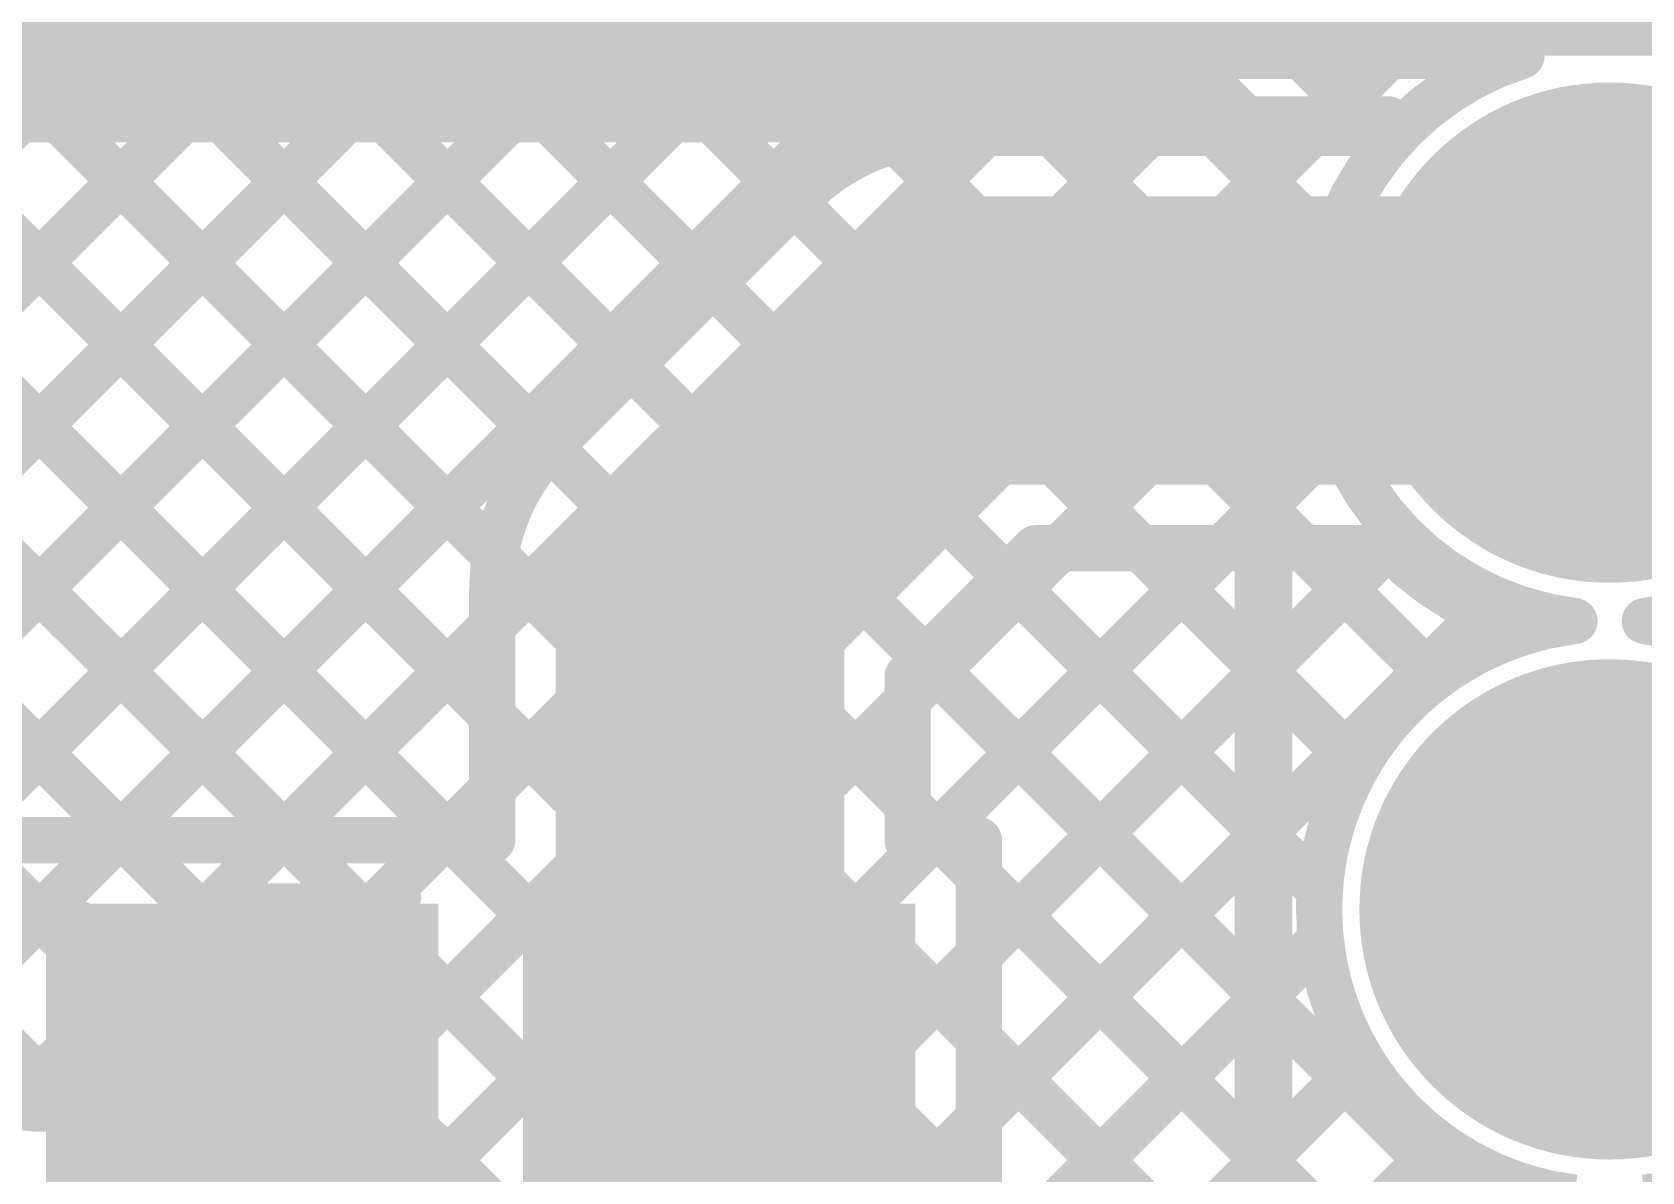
# Model space of a CAD drawing. Header units: millimetres. Extents: x 0 to 214, y 0 to 214.
# Drawn here: x 5.5756 to 5.8546, y 3.4505 to 3.6481 of the extents above; entities that cross this region are included whole.
import ezdxf

# ---------------------------------------------------------------- set-up
doc = ezdxf.new("R2010")
doc.units = ezdxf.units.MM
doc.header["$MEASUREMENT"] = 0
for name, color, linetype in [('BottomLayer', 5, 'Continuous'), ('BottomOverlay', 54, 'Continuous'), ('BottomPaste', 16, 'Continuous'), ('BottomSolder', 6, 'Continuous'), ('Mechanical1', 6, 'Continuous'), ('MultiLayer', 9, 'Continuous'), ('PadHoleLayer', 156, 'Continuous'), ('TopLayer', 1, 'Continuous'), ('TopSolder', 216, 'Continuous')]:
    doc.layers.add(name, color=color, linetype=linetype)
doc.styles.add('Arial', font='', dxfattribs={"height": 0.2})
doc.styles.get('Arial').set_extended_font_data('Arial')

# ---------------------------------------------------------------- blocks, each defined once
blk = doc.blocks.new('C__0603_B_17')
at = {"layer": 'BottomLayer'}
for points in [[(-0.045, -0.0175), (-0.045, 0.0175), (-0.015, 0.0175), (-0.015, -0.0175)], [(0.015, -0.0175), (0.015, 0.0175), (0.045, 0.0175), (0.045, -0.0175)]]:
    blk.add_hatch(color=5, dxfattribs=at).paths.add_polyline_path(points)
at = {"layer": 'BottomPaste'}
for points in [[(-0.045, -0.0175), (-0.045, 0.0175), (-0.015, 0.0175), (-0.015, -0.0175)], [(0.015, -0.0175), (0.015, 0.0175), (0.045, 0.0175), (0.045, -0.0175)]]:
    blk.add_hatch(color=16, dxfattribs=at).paths.add_polyline_path(points)
at = {"layer": 'BottomSolder'}
for points in [[(-0.04736, -0.01986), (-0.04736, 0.01986), (-0.01264, 0.01986), (-0.01264, -0.01986)], [(0.01264, -0.01986), (0.01264, 0.01986), (0.04736, 0.01986), (0.04736, -0.01986)]]:
    blk.add_hatch(color=6, dxfattribs=at).paths.add_polyline_path(points)
at = {"layer": 'BottomOverlay', "const_width": 0.005}
for points in [[(-0.018, 0.021), (-0.049, 0.021)], [(-0.049, 0.021), (-0.049, -0.021)], [(0.049, 0.021), (0.018, 0.021)], [(0.049, 0.021), (0.049, -0.021)], [(-0.018, -0.021), (-0.049, -0.021)], [(0.049, -0.021), (0.018, -0.021)]]:
    blk.add_lwpolyline(points, dxfattribs=at)
at = {"layer": 'BottomOverlay', "const_width": 0.0025}
for points in [[(-0.05025, 0.021, 1), (-0.04775, 0.021, 1)], [(-0.05025, 0.021, 1), (-0.04775, 0.021, 1)], [(-0.01925, 0.021, 1), (-0.01675, 0.021, 1)], [(0.01675, 0.021, 1), (0.01925, 0.021, 1)], [(0.04775, 0.021, 1), (0.05025, 0.021, 1)], [(0.04775, 0.021, 1), (0.05025, 0.021, 1)], [(-0.05025, -0.021, 1), (-0.04775, -0.021, 1)], [(-0.05025, -0.021, 1), (-0.04775, -0.021, 1)], [(-0.01925, -0.021, 1), (-0.01675, -0.021, 1)], [(0.01675, -0.021, 1), (0.01925, -0.021, 1)], [(0.04775, -0.021, 1), (0.05025, -0.021, 1)], [(0.04775, -0.021, 1), (0.05025, -0.021, 1)]]:
    blk.add_lwpolyline(points, format="xyb", close=True, dxfattribs=at)
blk = doc.blocks.new('DW254W_11_04_85_85')
at = {"layer": 'BottomLayer'}
h = blk.add_hatch(color=5, dxfattribs=at)
edge = h.paths.add_edge_path()
edge.add_arc((0, 0), 0.03937, 0, 360)
h = blk.add_hatch(color=5, dxfattribs=at)
edge = h.paths.add_edge_path()
edge.add_arc((0.1, 0), 0.03937, 0, 360)
at = {"layer": 'BottomSolder'}
h = blk.add_hatch(color=6, dxfattribs=at)
edge = h.paths.add_edge_path()
edge.add_arc((0, 0), 0.04337, 0, 360)
h = blk.add_hatch(color=6, dxfattribs=at)
edge = h.paths.add_edge_path()
edge.add_arc((0.1, 0), 0.04337, 0, 360)
at = {"layer": 'MultiLayer'}
h = blk.add_hatch(color=9, dxfattribs=at)
edge = h.paths.add_edge_path()
edge.add_arc((0, 0), 0.03937, 0, 360)
h = blk.add_hatch(color=9, dxfattribs=at)
edge = h.paths.add_edge_path()
edge.add_arc((0.1, 0), 0.03937, 0, 360)
at = {"layer": 'PadHoleLayer'}
h = blk.add_hatch(color=156, dxfattribs=at)
edge = h.paths.add_edge_path()
edge.add_arc((0, 0), 0.02008, 0, 360)
h = blk.add_hatch(color=156, dxfattribs=at)
edge = h.paths.add_edge_path()
edge.add_arc((0.1, 0), 0.02008, 0, 360)
at = {"layer": 'TopLayer'}
h = blk.add_hatch(color=1, dxfattribs=at)
edge = h.paths.add_edge_path()
edge.add_arc((0, 0), 0.03937, 0, 360)
h = blk.add_hatch(color=1, dxfattribs=at)
edge = h.paths.add_edge_path()
edge.add_arc((0.1, 0), 0.03937, 0, 360)
at = {"layer": 'TopSolder'}
h = blk.add_hatch(color=216, dxfattribs=at)
edge = h.paths.add_edge_path()
edge.add_arc((0, 0), 0.04337, 0, 360)
h = blk.add_hatch(color=216, dxfattribs=at)
edge = h.paths.add_edge_path()
edge.add_arc((0.1, 0), 0.04337, 0, 360)

msp = doc.modelspace()

# ---------------------------------------------------------------- hatches: boundary and pattern name
at = {"layer": 'BottomLayer'}
for points in [[(5.578, 3.387), (5.646, 3.387), (5.646, 3.497), (5.578, 3.497)], [(5.66068, 3.387), (5.72868, 3.387), (5.72868, 3.497), (5.66068, 3.497)]]:
    msp.add_hatch(color=5, dxfattribs=at).paths.add_polyline_path(points)

# ---------------------------------------------------------------- linework, layer by layer
for points, const_width in [([(5.20039, 3.92796), (5.62035, 3.508)], 0.008), ([(5.19387, 3.9062), (5.59206, 3.508)], 0.008), ([(5.558, 3.65), (5.985, 3.65)], 0.012), ([(5.25662, 3.31615), (5.57347, 3.633)], 0.008), ([(5.27076, 3.302), (5.60176, 3.633)], 0.008), ([(5.2849, 3.28786), (5.63004, 3.633)], 0.008), ([(5.29844, 3.27312), (5.65833, 3.633)], 0.008), ([(5.3015, 3.24789), (5.68661, 3.633)], 0.008), ([(5.56504, 3.633), (5.81054, 3.633)], 0.008), ([(5.5802, 3.633), (5.65584, 3.55735)], 0.008), ([(5.5899, 3.508), (5.7149, 3.633)], 0.008), ([(5.60848, 3.633), (5.66529, 3.57619)], 0.008), ([(5.63677, 3.633), (5.67943, 3.59034)], 0.008), ([(5.66505, 3.633), (5.69357, 3.60448)], 0.008), ([(5.69334, 3.633), (5.70771, 3.61862)], 0.008), ([(5.72162, 3.633), (5.72524, 3.62938)], 0.008), ([(5.74081, 3.63063), (5.74318, 3.633)], 0.008), ([(5.74991, 3.633), (5.75228, 3.63063)], 0.008), ([(5.76909, 3.63063), (5.77146, 3.633)], 0.008), ([(5.77819, 3.633), (5.78056, 3.63063)], 0.008), ([(5.79738, 3.63063), (5.79975, 3.633)], 0.008), ([(5.80647, 3.633), (5.8086, 3.63087)], 0.008), ([(5.73463, 3.63063), (5.80839, 3.63063)], 0.008), ([(5.56019, 3.62472), (5.65534, 3.52958)], 0.008), ([(5.66593, 3.57684), (5.70913, 3.62004)], 0.008), ([(5.84763, 3.59463), (5.849, 3.596)], 0.05), ([(5.849, 3.596), (6.091, 3.596)], 0.05), ([(5.69134, 3.55134), (5.73463, 3.59463)], 0.05), ([(5.73463, 3.59463), (5.84763, 3.59463)], 0.05), ([(5.54741, 3.60922), (5.64863, 3.508)], 0.008), ([(5.69134, 3.4798), (5.69134, 3.55134)], 0.05), ([(5.72734, 3.53643), (5.74954, 3.55863)], 0.008), ([(5.72734, 3.53231), (5.75366, 3.55863)], 0.008), ([(5.73132, 3.508), (5.78195, 3.55863)], 0.008), ([(5.73968, 3.48808), (5.81023, 3.55863)], 0.008), ([(5.74954, 3.55863), (5.8109, 3.55863)], 0.008), ([(5.76771, 3.55863), (5.8053, 3.52104)], 0.008), ([(5.79599, 3.55863), (5.81852, 3.5361)], 0.008), ([(5.74448, 3.55357), (5.79874, 3.49931)], 0.008), ([(5.65534, 3.508), (5.65534, 3.55134)], 0.008), ([(5.73968, 3.45979), (5.82718, 3.54729)], 0.008), ([(5.61818, 3.508), (5.65534, 3.54516)], 0.008), ([(5.73034, 3.53943), (5.82799, 3.44178)], 0.008), ([(5.72734, 3.508), (5.72734, 3.53643)], 0.008), ([(5.64646, 3.508), (5.65534, 3.51687)], 0.008), ([(5.72734, 3.51415), (5.73348, 3.508)], 0.008), ([(5.567, 3.508), (5.65534, 3.508)], 0.008), ([(5.64968, 3.508), (5.65534, 3.508)], 0.008), ([(5.72734, 3.508), (5.73968, 3.508)], 0.008), ([(5.73348, 3.508), (5.73968, 3.50181)], 0.008), ([(5.73968, 3.376), (5.73968, 3.508)], 0.008), ([(5.73968, 3.50181), (5.81167, 3.42982)], 0.008), ([(5.73968, 3.43151), (5.79891, 3.49074)], 0.008), ([(5.68854, 3.4745), (5.68854, 3.477)], 0.025), ([(5.68854, 3.4745), (5.69134, 3.4717)], 0.025), ([(5.69134, 3.41534), (5.69134, 3.4717)], 0.025), ([(5.62175, 3.42843), (5.62175, 3.46772)], 0.025), ([(5.73968, 3.47352), (5.80123, 3.41197)], 0.008), ([(5.73968, 3.40322), (5.80608, 3.46963)], 0.008), ([(5.73674, 3.372), (5.81974, 3.455)], 0.008)]:
    msp.add_lwpolyline(points, dxfattribs=dict(at, const_width=const_width))
for points, const_width in [([(5.57147, 3.633, 1), (5.57547, 3.633, 1)], 0.004), ([(5.5782, 3.633, 1), (5.5822, 3.633, 1)], 0.004), ([(5.59976, 3.633, 1), (5.60376, 3.633, 1)], 0.004), ([(5.60648, 3.633, 1), (5.61048, 3.633, 1)], 0.004), ([(5.62804, 3.633, 1), (5.63204, 3.633, 1)], 0.004), ([(5.63477, 3.633, 1), (5.63877, 3.633, 1)], 0.004), ([(5.65633, 3.633, 1), (5.66033, 3.633, 1)], 0.004), ([(5.66305, 3.633, 1), (5.66705, 3.633, 1)], 0.004), ([(5.68461, 3.633, 1), (5.68861, 3.633, 1)], 0.004), ([(5.69134, 3.633, 1), (5.69534, 3.633, 1)], 0.004), ([(5.7129, 3.633, 1), (5.7169, 3.633, 1)], 0.004), ([(5.71962, 3.633, 1), (5.72362, 3.633, 1)], 0.004), ([(5.74118, 3.633, 1), (5.74518, 3.633, 1)], 0.004), ([(5.74791, 3.633, 1), (5.75191, 3.633, 1)], 0.004), ([(5.76946, 3.633, 1), (5.77346, 3.633, 1)], 0.004), ([(5.77619, 3.633, 1), (5.78019, 3.633, 1)], 0.004), ([(5.79775, 3.633, 1), (5.80175, 3.633, 1)], 0.004), ([(5.80447, 3.633, 1), (5.80847, 3.633, 1)], 0.004), ([(5.8066, 3.63087, 1), (5.8106, 3.63087, 1)], 0.004), ([(5.80854, 3.633, 1), (5.81254, 3.633, 1)], 0.004), ([(5.80854, 3.633, 1), (5.81254, 3.633, 1)], 0.004), ([(5.72324, 3.62938, 1), (5.72724, 3.62938, 1)], 0.004), ([(5.73263, 3.63063, 1), (5.73663, 3.63063, 1)], 0.004), ([(5.73263, 3.63063, 1), (5.73663, 3.63063, 1)], 0.004), ([(5.73263, 3.63063, 1), (5.73663, 3.63063, 1)], 0.004), ([(5.73881, 3.63063, 1), (5.74281, 3.63063, 1)], 0.004), ([(5.75028, 3.63063, 1), (5.75428, 3.63063, 1)], 0.004), ([(5.76709, 3.63063, 1), (5.77109, 3.63063, 1)], 0.004), ([(5.77856, 3.63063, 1), (5.78256, 3.63063, 1)], 0.004), ([(5.79538, 3.63063, 1), (5.79938, 3.63063, 1)], 0.004), ([(5.80639, 3.63063, 1), (5.81039, 3.63063, 1)], 0.004), ([(5.80639, 3.63063, 1), (5.81039, 3.63063, 1)], 0.004), ([(5.70713, 3.62004, 1), (5.71113, 3.62004, 1)], 0.004), ([(5.70713, 3.62004, 1), (5.71113, 3.62004, 1)], 0.004), ([(5.70717, 3.62009, 1), (5.71117, 3.62009, 1)], 0.004), ([(5.70571, 3.61862, 1), (5.70971, 3.61862, 1)], 0.004), ([(5.8365, 3.596, 1), (5.8615, 3.596, 1)], 0.025), ([(5.8365, 3.596, 1), (5.8615, 3.596, 1)], 0.025), ([(5.72213, 3.59463, 1), (5.74713, 3.59463, 1)], 0.025), ([(5.72213, 3.59463, 1), (5.74713, 3.59463, 1)], 0.025), ([(5.83513, 3.59463, 1), (5.86013, 3.59463, 1)], 0.025), ([(5.83513, 3.59463, 1), (5.86013, 3.59463, 1)], 0.025), ([(5.69157, 3.60448, 1), (5.69557, 3.60448, 1)], 0.004), ([(5.67743, 3.59034, 1), (5.68143, 3.59034, 1)], 0.004), ([(5.66329, 3.57619, 1), (5.66729, 3.57619, 1)], 0.004), ([(5.66388, 3.57679, 1), (5.66788, 3.57679, 1)], 0.004), ([(5.66393, 3.57684, 1), (5.66793, 3.57684, 1)], 0.004), ([(5.66393, 3.57684, 1), (5.66793, 3.57684, 1)], 0.004), ([(5.67884, 3.55134, 1), (5.70384, 3.55134, 1)], 0.025), ([(5.67884, 3.55134, 1), (5.70384, 3.55134, 1)], 0.025), ([(5.74754, 3.55863, 1), (5.75154, 3.55863, 1)], 0.004), ([(5.74754, 3.55863, 1), (5.75154, 3.55863, 1)], 0.004), ([(5.75166, 3.55863, 1), (5.75566, 3.55863, 1)], 0.004), ([(5.76571, 3.55863, 1), (5.76971, 3.55863, 1)], 0.004), ([(5.77995, 3.55863, 1), (5.78395, 3.55863, 1)], 0.004), ([(5.79399, 3.55863, 1), (5.79799, 3.55863, 1)], 0.004), ([(5.80823, 3.55863, 1), (5.81223, 3.55863, 1)], 0.004), ([(5.8089, 3.55863, 1), (5.8129, 3.55863, 1)], 0.004), ([(5.8089, 3.55863, 1), (5.8129, 3.55863, 1)], 0.004), ([(5.65384, 3.55735, 1), (5.65784, 3.55735, 1)], 0.004), ([(5.74248, 3.55357, 1), (5.74648, 3.55357, 1)], 0.004), ([(5.65334, 3.55134, 1), (5.65734, 3.55134, 1)], 0.004), ([(5.65334, 3.55134, 1), (5.65734, 3.55134, 1)], 0.004), ([(5.65334, 3.55134, 1), (5.65734, 3.55134, 1)], 0.004), ([(5.82518, 3.54729, 1), (5.82918, 3.54729, 1)], 0.004), ([(5.65334, 3.54516, 1), (5.65734, 3.54516, 1)], 0.004), ([(5.8332, 3.54444, 1), (5.8372, 3.54444, 1)], 0.004), ([(5.8332, 3.54444, 1), (5.8372, 3.54444, 1)], 0.004), ([(5.72834, 3.53943, 1), (5.73234, 3.53943, 1)], 0.004), ([(5.72534, 3.53643, 1), (5.72934, 3.53643, 1)], 0.004), ([(5.72534, 3.53643, 1), (5.72934, 3.53643, 1)], 0.004), ([(5.81652, 3.5361, 1), (5.82052, 3.5361, 1)], 0.004), ([(5.72534, 3.53231, 1), (5.72934, 3.53231, 1)], 0.004), ([(5.65334, 3.52958, 1), (5.65734, 3.52958, 1)], 0.004), ([(5.8033, 3.52104, 1), (5.8073, 3.52104, 1)], 0.004), ([(5.65334, 3.51687, 1), (5.65734, 3.51687, 1)], 0.004), ([(5.72534, 3.51415, 1), (5.72934, 3.51415, 1)], 0.004), ([(5.5879, 3.508, 1), (5.5919, 3.508, 1)], 0.004), ([(5.59006, 3.508, 1), (5.59406, 3.508, 1)], 0.004), ([(5.61618, 3.508, 1), (5.62018, 3.508, 1)], 0.004), ([(5.61835, 3.508, 1), (5.62235, 3.508, 1)], 0.004), ([(5.64446, 3.508, 1), (5.64846, 3.508, 1)], 0.004), ([(5.64663, 3.508, 1), (5.65063, 3.508, 1)], 0.004), ([(5.64768, 3.508, 1), (5.65168, 3.508, 1)], 0.004), ([(5.65334, 3.508, 1), (5.65734, 3.508, 1)], 0.004), ([(5.65334, 3.508, 1), (5.65734, 3.508, 1)], 0.004), ([(5.65334, 3.508, 1), (5.65734, 3.508, 1)], 0.004), ([(5.72534, 3.508, 1), (5.72934, 3.508, 1)], 0.004), ([(5.72534, 3.508, 1), (5.72934, 3.508, 1)], 0.004), ([(5.72932, 3.508, 1), (5.73332, 3.508, 1)], 0.004), ([(5.73148, 3.508, 1), (5.73548, 3.508, 1)], 0.004), ([(5.73148, 3.508, 1), (5.73548, 3.508, 1)], 0.004), ([(5.73768, 3.508, 1), (5.74168, 3.508, 1)], 0.004), ([(5.73768, 3.508, 1), (5.74168, 3.508, 1)], 0.004), ([(5.67884, 3.4798, 1), (5.70384, 3.4798, 1)], 0.025), ([(5.73768, 3.50181, 1), (5.74168, 3.50181, 1)], 0.004), ([(5.73768, 3.50181, 1), (5.74168, 3.50181, 1)], 0.004), ([(5.79674, 3.49931, 1), (5.80074, 3.49931, 1)], 0.004), ([(5.79691, 3.49074, 1), (5.80091, 3.49074, 1)], 0.004), ([(5.73768, 3.48808, 1), (5.74168, 3.48808, 1)], 0.004), ([(5.68229, 3.477, 1), (5.69479, 3.477, 1)], 0.0125), ([(5.68229, 3.4745, 1), (5.69479, 3.4745, 1)], 0.0125), ([(5.68229, 3.4745, 1), (5.69479, 3.4745, 1)], 0.0125), ([(5.68509, 3.4717, 1), (5.69759, 3.4717, 1)], 0.0125), ([(5.68509, 3.4717, 1), (5.69759, 3.4717, 1)], 0.0125), ([(5.6155, 3.46772, 1), (5.628, 3.46772, 1)], 0.0125), ([(5.73768, 3.47352, 1), (5.74168, 3.47352, 1)], 0.004), ([(5.80408, 3.46963, 1), (5.80808, 3.46963, 1)], 0.004), ([(5.73768, 3.45979, 1), (5.74168, 3.45979, 1)], 0.004), ([(5.81774, 3.455, 1), (5.82174, 3.455, 1)], 0.004)]:
    msp.add_lwpolyline(points, format="xyb", close=True, dxfattribs=dict(at, const_width=const_width))
at = {"layer": 'BottomLayer', "const_width": 0.008}
for points in [[(5.80839, 3.63063, -0.014984), (5.81054, 3.633)], [(5.70913, 3.62004, -0.199396), (5.73463, 3.63063)], [(5.70917, 3.62009, -0.198912), (5.73463, 3.63063)], [(5.65534, 3.55134, -0.199396), (5.66593, 3.57684)], [(5.65534, 3.55134, -0.198912), (5.66588, 3.57679)], [(5.8352, 3.54444, -0.134207), (5.8109, 3.55863)], [(5.84291, 3.446, -0.818154), (5.8352, 3.54444)], [(5.89937, 3.496, -0.379116), (5.85509, 3.446)]]:
    msp.add_lwpolyline(points, format="xyb", dxfattribs=at)
at = {"layer": 'Mechanical1', "const_width": 0.01}
for points in [[(5.209, 3.6385), (5.779, 3.6385)], [(5.779, 3.6385), (5.789, 3.6285)], [(5.789, 2.428), (5.789, 3.6285)]]:
    msp.add_lwpolyline(points, dxfattribs=at)
at = {"layer": 'Mechanical1', "const_width": 0.005}
for points in [[(5.7765, 3.6385, 1), (5.7815, 3.6385, 1)], [(5.7765, 3.6385, 1), (5.7815, 3.6385, 1)], [(5.7865, 3.6285, 1), (5.7915, 3.6285, 1)], [(5.7865, 3.6285, 1), (5.7915, 3.6285, 1)]]:
    msp.add_lwpolyline(points, format="xyb", close=True, dxfattribs=at)
at = {"layer": 'TopLayer'}
for points, const_width in [([(5.19047, 3.25), (5.58447, 3.644)], 0.008), ([(5.21876, 3.25), (5.61276, 3.644)], 0.008), ([(5.24704, 3.25), (5.64104, 3.644)], 0.008), ([(5.27533, 3.25), (5.66933, 3.644)], 0.008), ([(5.30361, 3.25), (5.69761, 3.644)], 0.008), ([(5.3319, 3.25), (5.7259, 3.644)], 0.008), ([(5.36018, 3.25), (5.75418, 3.644)], 0.008), ([(5.38846, 3.25), (5.78246, 3.644)], 0.008), ([(5.41675, 3.25), (5.81075, 3.644)], 0.008), ([(5.55601, 3.644), (5.83373, 3.644)], 0.008), ([(5.5692, 3.644), (5.80123, 3.41197)], 0.008), ([(5.59748, 3.644), (5.81167, 3.42982)], 0.008), ([(5.62577, 3.644), (5.82799, 3.44178)], 0.008), ([(5.65405, 3.644), (5.79874, 3.49931)], 0.008), ([(5.68234, 3.644), (5.8053, 3.52104)], 0.008), ([(5.71062, 3.644), (5.81852, 3.5361)], 0.008), ([(5.73891, 3.644), (5.8005, 3.58241)], 0.008), ([(5.76719, 3.644), (5.80075, 3.61044)], 0.008), ([(5.79547, 3.644), (5.81073, 3.62875)], 0.008), ([(5.82376, 3.644), (5.82663, 3.64113)], 0.008), ([(5.56019, 3.62472), (5.79983, 3.38509)], 0.008), ([(5.54741, 3.60922), (5.81968, 3.33695)], 0.008), ([(5.44503, 3.25), (5.79932, 3.60428)], 0.008), ([(5.52419, 3.60415), (5.80604, 3.3223)], 0.008), ([(5.51005, 3.59001), (5.7989, 3.30117)], 0.008), ([(5.47332, 3.25), (5.80178, 3.57846)], 0.008), ([(5.49591, 3.57587), (5.82178, 3.25)], 0.008), ([(5.48177, 3.56173), (5.79349, 3.25)], 0.008), ([(5.5016, 3.25), (5.81269, 3.56109)], 0.008), ([(5.52989, 3.25), (5.82946, 3.54957)], 0.008), ([(5.83541, 3.5475), (5.8378, 3.54511)], 0.008), ([(5.849, 3.496), (5.86706, 3.496)], 0.012), ([(5.55817, 3.25), (5.79891, 3.49074)], 0.008), ([(5.58645, 3.25), (5.80608, 3.46963)], 0.008), ([(5.61474, 3.25), (5.81974, 3.455)], 0.008)]:
    msp.add_lwpolyline(points, dxfattribs=dict(at, const_width=const_width))
for points, const_width in [([(5.58247, 3.644, 1), (5.58647, 3.644, 1)], 0.004), ([(5.59548, 3.644, 1), (5.59948, 3.644, 1)], 0.004), ([(5.61076, 3.644, 1), (5.61476, 3.644, 1)], 0.004), ([(5.62377, 3.644, 1), (5.62777, 3.644, 1)], 0.004), ([(5.63904, 3.644, 1), (5.64304, 3.644, 1)], 0.004), ([(5.65205, 3.644, 1), (5.65605, 3.644, 1)], 0.004), ([(5.66733, 3.644, 1), (5.67133, 3.644, 1)], 0.004), ([(5.68034, 3.644, 1), (5.68434, 3.644, 1)], 0.004), ([(5.69561, 3.644, 1), (5.69961, 3.644, 1)], 0.004), ([(5.70862, 3.644, 1), (5.71262, 3.644, 1)], 0.004), ([(5.7239, 3.644, 1), (5.7279, 3.644, 1)], 0.004), ([(5.73691, 3.644, 1), (5.74091, 3.644, 1)], 0.004), ([(5.75218, 3.644, 1), (5.75618, 3.644, 1)], 0.004), ([(5.76519, 3.644, 1), (5.76919, 3.644, 1)], 0.004), ([(5.78046, 3.644, 1), (5.78446, 3.644, 1)], 0.004), ([(5.79347, 3.644, 1), (5.79747, 3.644, 1)], 0.004), ([(5.80875, 3.644, 1), (5.81275, 3.644, 1)], 0.004), ([(5.82176, 3.644, 1), (5.82576, 3.644, 1)], 0.004), ([(5.83173, 3.644, 1), (5.83573, 3.644, 1)], 0.004), ([(5.83173, 3.644, 1), (5.83573, 3.644, 1)], 0.004), ([(5.82463, 3.64113, 1), (5.82863, 3.64113, 1)], 0.004), ([(5.80873, 3.62875, 1), (5.81273, 3.62875, 1)], 0.004), ([(5.79875, 3.61044, 1), (5.80275, 3.61044, 1)], 0.004), ([(5.79732, 3.60428, 1), (5.80132, 3.60428, 1)], 0.004), ([(5.7985, 3.58241, 1), (5.8025, 3.58241, 1)], 0.004), ([(5.79978, 3.57846, 1), (5.80378, 3.57846, 1)], 0.004), ([(5.81069, 3.56109, 1), (5.81469, 3.56109, 1)], 0.004), ([(5.82746, 3.54957, 1), (5.83146, 3.54957, 1)], 0.004), ([(5.83341, 3.5475, 1), (5.83741, 3.5475, 1)], 0.004), ([(5.8358, 3.54511, 1), (5.8398, 3.54511, 1)], 0.004), ([(5.84091, 3.546, 1), (5.84491, 3.546, 1)], 0.004), ([(5.84091, 3.546, 1), (5.84491, 3.546, 1)], 0.004), ([(5.85309, 3.546, 1), (5.85709, 3.546, 1)], 0.004), ([(5.85309, 3.546, 1), (5.85709, 3.546, 1)], 0.004), ([(5.81652, 3.5361, 1), (5.82052, 3.5361, 1)], 0.004), ([(5.8033, 3.52104, 1), (5.8073, 3.52104, 1)], 0.004), ([(5.79674, 3.49931, 1), (5.80074, 3.49931, 1)], 0.004), ([(5.846, 3.496, 1), (5.852, 3.496, 1)], 0.006), ([(5.79691, 3.49074, 1), (5.80091, 3.49074, 1)], 0.004), ([(5.80408, 3.46963, 1), (5.80808, 3.46963, 1)], 0.004), ([(5.81774, 3.455, 1), (5.82174, 3.455, 1)], 0.004)]:
    msp.add_lwpolyline(points, format="xyb", close=True, dxfattribs=dict(at, const_width=const_width))
at = {"layer": 'TopLayer', "const_width": 0.008}
for points in [[(5.84291, 3.546, -0.805486), (5.83373, 3.644)], [(5.89937, 3.596, -0.379116), (5.85509, 3.546)], [(5.84291, 3.446, -0.885505), (5.84291, 3.546)], [(5.85509, 3.546, -0.379116), (5.89937, 3.496)], [(5.8816, 3.4576, -0.14668), (5.85509, 3.446)]]:
    msp.add_lwpolyline(points, format="xyb", dxfattribs=at)

# ---------------------------------------------------------------- block references
for name, p, rotation in [('DW254W_11_04_85_85', (5.849, 3.596), 270), ('C__0603_B_17', (5.65854, 3.477), 180)]:
    msp.add_blockref(name, p, dxfattribs=dict(rotation=rotation))

# ---------------------------------------------------------------- texts
at = {"layer": 'BottomOverlay', "style": 'Arial', "text_generation_flag": 2}
msp.add_text('C72', height=0.04, dxfattribs=at).set_placement((5.59885, 3.45801))

doc.saveas('drawing.dxf')
